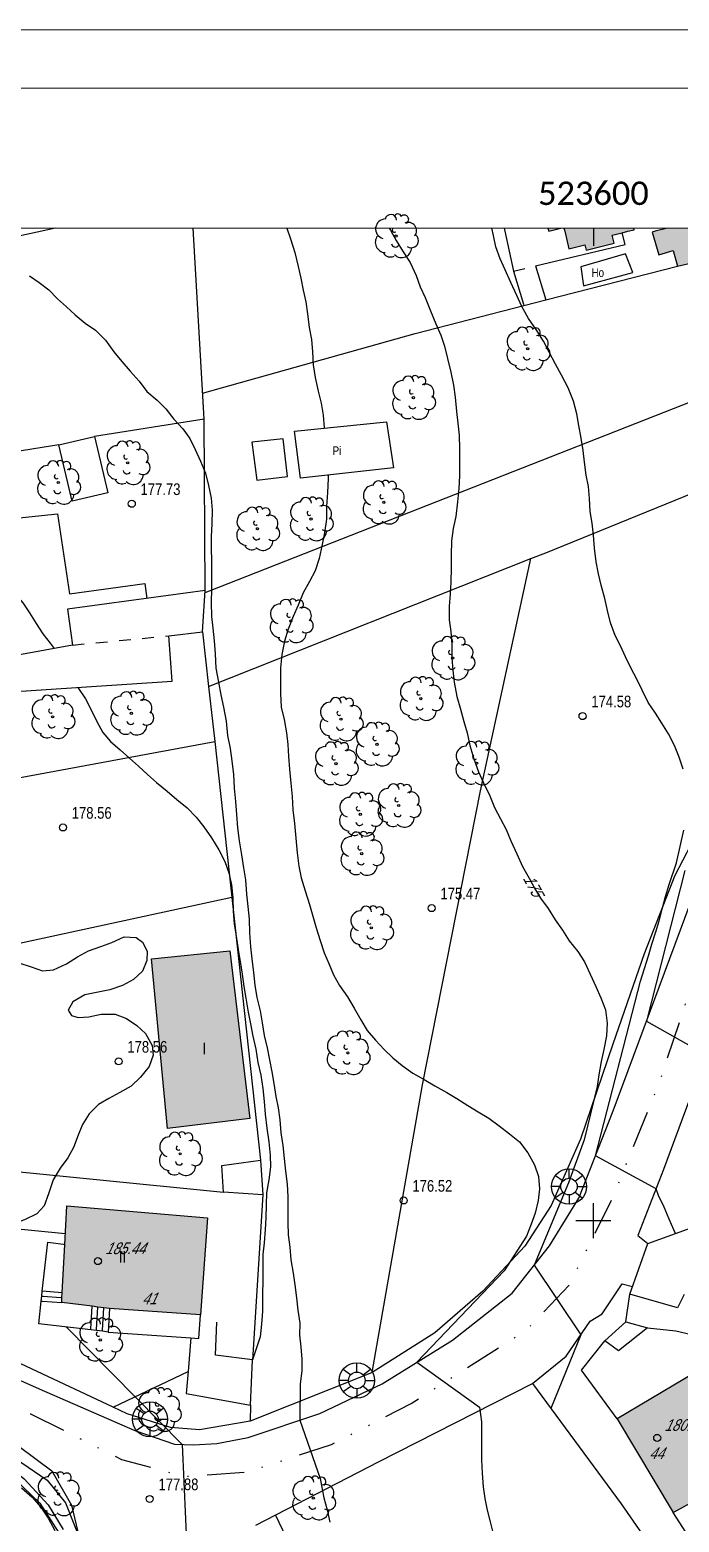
# Model space of a CAD drawing. Header units: metres. Extents: x 523239 to 523998, y 4669208 to 4669802.
# Drawn here: x 523551.7 to 523607.3, y 4669674.2 to 4669802 of the extents above; entities that cross this region are included whole.
import ezdxf
from ezdxf.enums import TextEntityAlignment as Align

# ---------------------------------------------------------------- set-up
doc = ezdxf.new("R2010")
doc.units = ezdxf.units.M
doc.header["$MEASUREMENT"] = 0
doc.linetypes.add('DISCONT', pattern=[2, 1, -1])
doc.linetypes.add('MORSE_D', pattern=[31.75, 12.7, -6.35, 0, -6.35, 0, -6.35])
for name, color, linetype in [('031006 Cota terreno', 9, 'Continuous'), ('031007 Cota edificio', 7, 'Continuous'), ('032011 Curva cada 1 m', 40, 'Continuous'), ('032015 Curva cada 5 m', 34, 'Continuous'), ('033006 Texto cota terreno', 9, 'Continuous'), ('033007 Texto cota edificio', 9, 'Continuous'), ('033015 Texto curva maestra', 42, 'Continuous'), ('042012 Estanque', 4, 'Continuous'), ('042013 Piscina', 4, 'Continuous'), ('052004 Porche Tejavana', 7, 'Continuous'), ('052016 Cobertizo', 7, 'Continuous'), ('052019 Cubierta edificio auxiliar', 9, 'DISCONT'), ('052020 Edificacion alero', 2, 'Continuous'), ('052024 Horreo', 7, 'Continuous'), ('052027 Edificacion por pie_alero', 2, 'Continuous'), ('052028 Edificacion pie nuevo', 2, 'Continuous'), ('053000 Textos varios', 7, 'Continuous'), ('053009 Texto altura edificio predominante', 7, 'Continuous'), ('063002 Texto portal', 7, 'Continuous'), ('072001 Borde aglomerado u hormigon', 7, 'Continuous'), ('072003 Camino', 7, 'Continuous'), ('072013 Escaleras', 1, 'Continuous'), ('072027 Pavimento', 9, 'Continuous'), ('082001 Valla Alambrada', 7, 'ALAMBRADA'), ('082002 Muro Tapia', 6, 'Continuous'), ('082003 Puerta', 7, 'Continuous'), ('101001 Arbol', 3, 'Continuous'), ('102002 Zona arbolada', 3, 'MASA'), ('141001 Farola baculo', 7, 'Continuous'), ('202001 Eje Calle', 254, 'MORSE_D'), ('990001 Sombreados', 7, 'Continuous'), ('990005 Dibujo general', 7, 'Continuous'), ('992007 Cuadricula', 7, 'Continuous'), ('993007 Textos cuadricula', 7, 'Continuous')]:
    doc.layers.add(name, color=color, linetype=linetype)
doc.layers.add('992006 Lineas cajetin', color=7, linetype='Continuous', lineweight=0)
doc.styles.add('Legend', font='calibri.ttf')
doc.styles.get("Standard").update_dxf_attribs({"font": 'arial.ttf'})
doc.linetypes.add('ALAMBRADA', pattern='A,3,[131,GEOGRAMA.SHX,S=0.5,R=0,X=0,Y=0],3', length=6)
doc.linetypes.add('MASA', pattern='A,0.0001,[130,GEOGRAMA.SHX,S=0.5,R=180,X=0,Y=0],-2.9', length=2.9001)

# ---------------------------------------------------------------- blocks, each defined once
blk = doc.blocks.new('COTAP')
at = {"color": 0}
blk.add_circle((0, 0), 0.3, dxfattribs=at)
blk = doc.blocks.new('FAROLAG')
at = {"color": 0}
for p, q in [((0, 0.71), (0, 1.51)), ((-0.71, 0), (-1.51, 0)), ((-1.17, 0.96), (-0.51, 0.49)), ((1.17, 0.95), (0.55, 0.45)), ((0.71, 0), (1.51, 0)), ((-1.17, -0.95), (-0.51, -0.48)), ((0, -0.71), (0, -1.51)), ((1.13, -1), (0.51, -0.49))]:
    blk.add_line(p, q, dxfattribs=at)
for radius in [1.51, 0.71]:
    blk.add_circle((0, 0), radius, dxfattribs=at)
blk = doc.blocks.new('ARBOL')
at = {"color": 0}
blk.add_circle((0, 0), 0.0939, dxfattribs=at)
for centre, radius, start, end in [((-0.9, 0.61), 0.852, 92.28, 254.58), ((-0.45, 1.37), 0.48, 359.2878, 173.6078), ((0.16, 1.55), 0.336, 23.1565, 160.4665), ((0.7, 1.41), 0.384, 301.578, 139.328), ((-0.15, 0.51), 0.192, 119.14, 310.56), ((1.05, 0.46), 0.708, 319.8556, 114.7656), ((1.31, -0.4), 0.612, 235.5275, 62.0275), ((-0.89, -0.54), 0.888, 142.64, 266.54), ((-0.06, -0.61), 0.336, 189.64, 323.88), ((0.48, -1), 0.852, 224.67, 0.24), ((-0.48, -1.08), 0.72, 213.78, 295.32)]:
    blk.add_arc(centre, radius, start, end, dxfattribs=at)

msp = doc.modelspace()

# ---------------------------------------------------------------- hatches: boundary and pattern name
at = {"layer": '990001 Sombreados', "true_color": 0xafafaf}
h = msp.add_hatch(color=253, dxfattribs=at)
h.paths.add_polyline_path([(523603.46, 4669785), (523597.48, 4669785), (523597.54, 4669784.74), (523597.9, 4669783.25), (523599.27, 4669783.58), (523599.37, 4669783.14), (523601.77, 4669783.72), (523601.6, 4669784.41), (523602.45, 4669784.62), (523602.96, 4669784.74), (523603.49, 4669784.87)], flags=0)
h.paths.add_polyline_path([(523596.11, 4669785), (523596.17, 4669784.75), (523597.22, 4669785)], flags=0)
for points in [[(523606.35, 4669785), (523605.29, 4669784.74), (523605.04, 4669784.68), (523605.59, 4669782.73), (523606.82, 4669783.09), (523607.19, 4669781.75), (523617.38, 4669784.09), (523617.2, 4669784.74), (523617.13, 4669785)], [(523563.53, 4669707.88), (523562.17, 4669722.41), (523568.87, 4669723.1), (523570.59, 4669708.73)], [(523554.73, 4669697.96), (523554.9, 4669701.26), (523566.95, 4669700.23), (523566.35, 4669691.92), (523558.57, 4669692.47), (523558.07, 4669692.53), (523557.57, 4669692.59), (523557.08, 4669692.65), (523554.47, 4669692.97), (523554.49, 4669693.4), (523554.52, 4669693.82)], [(523614.55, 4669679.46), (523613.42, 4669681.36), (523615.54, 4669683.23), (523611.44, 4669688.55), (523610.68, 4669688.14), (523602.03, 4669683.01), (523606.82, 4669674.99), (523610.38, 4669676.92)]]:
    msp.add_hatch(color=253, dxfattribs=at).paths.add_polyline_path(points, flags=0)

# ---------------------------------------------------------------- linework, layer by layer
at = {"layer": '032011 Curva cada 1 m'}
for points, elevation in [([(523573.74, 4669785), (523574.07, 4669784.09), (523574.43, 4669782.93), (523574.73, 4669781.74), (523574.96, 4669780.72), (523575.16, 4669779.71), (523575.36, 4669778.71), (523575.53, 4669777.67), (523575.67, 4669776.51), (523575.85, 4669775.46), (523575.94, 4669774.41), (523576.01, 4669773.31), (523576.18, 4669772.23), (523576.44, 4669771.04), (523576.69, 4669770.01), (523576.86, 4669769), (523576.93, 4669767.91), (523576.93, 4669767.88)], 176), ([(523607.68, 4669738.68), (523607.33, 4669739.68), (523606.94, 4669740.68), (523606.43, 4669741.69), (523605.85, 4669742.61), (523605.31, 4669743.46), (523604.69, 4669744.38), (523604.18, 4669745.42), (523603.71, 4669746.37), (523603.2, 4669747.34), (523602.74, 4669748.29), (523602.33, 4669749.24), (523601.86, 4669750.13), (523601.46, 4669751.21), (523601.2, 4669752.26), (523600.98, 4669753.29), (523600.67, 4669754.42), (523600.44, 4669755.4), (523600.24, 4669756.43), (523600.1, 4669757.6), (523600, 4669758.7), (523599.88, 4669759.73), (523599.73, 4669760.73), (523599.65, 4669761.84), (523599.57, 4669762.88), (523599.37, 4669763.86), (523599.23, 4669764.96), (523599.11, 4669765.96), (523598.96, 4669767.01), (523598.76, 4669768.11), (523598.58, 4669769.12), (523598.28, 4669770.2), (523597.84, 4669771.32), (523597.26, 4669772.43), (523596.76, 4669773.35), (523596.22, 4669774.38), (523595.73, 4669775.33), (523595.09, 4669776.34), (523594.45, 4669777.26), (523593.88, 4669778.3), (523593.44, 4669779.25), (523592.93, 4669780.37), (523592.43, 4669781.43), (523592.02, 4669782.38), (523591.65, 4669783.4), (523591.44, 4669784.38), (523591.31, 4669785)], 174), ([(523551.71, 4669780.93), (523552.55, 4669780.37), (523553.38, 4669779.73), (523554.11, 4669778.97), (523554.88, 4669778.27), (523555.62, 4669777.58), (523556.49, 4669776.87), (523557.35, 4669776.26), (523558.22, 4669775.41), (523558.92, 4669774.43), (523559.62, 4669773.59), (523560.34, 4669772.77), (523561.09, 4669771.91), (523561.77, 4669771.02), (523562.63, 4669770.28), (523563.4, 4669769.53), (523564.08, 4669768.66), (523564.84, 4669767.83), (523565.43, 4669766.99), (523565.89, 4669766.05), (523566.36, 4669765.04), (523566.77, 4669764.01), (523567.04, 4669762.96), (523567.27, 4669761.88), (523567.34, 4669760.85), (523567.32, 4669759.67), (523567.28, 4669758.6), (523567.28, 4669757.58), (523567.29, 4669756.52), (523567.31, 4669755.3), (523567.3, 4669754.11), (523567.26, 4669752.94), (523567.29, 4669751.75), (523567.4, 4669750.75), (523567.52, 4669749.67), (523567.6, 4669748.54), (523567.68, 4669747.31), (523567.89, 4669746.11), (523568.1, 4669745.03), (523568.33, 4669743.98), (523568.54, 4669742.79), (523568.67, 4669741.56), (523568.89, 4669740.45), (523569.03, 4669739.38), (523569.18, 4669738.21), (523569.25, 4669737.04), (523569.35, 4669735.9), (523569.43, 4669734.78), (523569.53, 4669733.64), (523569.67, 4669732.52), (523569.87, 4669731.33), (523570.05, 4669730.2), (523570.2, 4669729.18), (523570.29, 4669727.97), (523570.41, 4669726.89), (523570.51, 4669725.82), (523570.55, 4669724.64), (523570.63, 4669723.46), (523570.74, 4669722.41), (523570.9, 4669721.25), (523571.02, 4669720.17), (523571.19, 4669719.11), (523571.45, 4669717.96), (523571.63, 4669716.93), (523571.82, 4669715.86), (523572.07, 4669714.8), (523572.27, 4669713.76), (523572.47, 4669712.73), (523572.64, 4669711.73), (523572.8, 4669710.63), (523573, 4669709.65), (523573.14, 4669708.63), (523573.24, 4669707.5), (523573.41, 4669706.42), (523573.53, 4669705.32), (523573.63, 4669704.24), (523573.79, 4669703.11), (523573.84, 4669702.04), (523573.83, 4669700.98), (523573.82, 4669699.82), (523573.86, 4669698.77), (523574, 4669697.73), (523574.1, 4669696.62), (523574.29, 4669695.5), (523574.42, 4669694.49), (523574.57, 4669693.37), (523574.69, 4669692.32), (523574.85, 4669691.21), (523574.84, 4669690.19), (523574.95, 4669689.19), (523575.04, 4669688.13), (523575.03, 4669687.12), (523574.88, 4669686.02), (523574.86, 4669682.89), (523576.59, 4669677.91), (523576.92, 4669676.25), (523577.19, 4669675.23), (523577.43, 4669674.15)], 177), ([(523577.28, 4669763.86), (523577.3, 4669763.58), (523577.24, 4669762.37), (523577.15, 4669761.17), (523577.14, 4669760.09), (523576.97, 4669758.91), (523576.77, 4669757.9), (523576.53, 4669756.71), (523576.18, 4669755.66), (523575.7, 4669754.73), (523575.16, 4669753.78), (523574.73, 4669752.72), (523574.28, 4669751.75), (523573.86, 4669750.65), (523573.54, 4669749.63), (523573.32, 4669748.48), (523573.21, 4669747.35), (523573.2, 4669746.32), (523573.21, 4669745.15), (523573.25, 4669743.97), (523573.52, 4669742.91), (523573.73, 4669741.79), (523573.84, 4669740.78), (523573.89, 4669739.76), (523573.98, 4669738.68), (523574.08, 4669737.48), (523574.19, 4669736.32), (523574.27, 4669735.17), (523574.39, 4669734.01), (523574.51, 4669732.75), (523574.63, 4669731.51), (523574.77, 4669730.36), (523574.97, 4669729.35), (523575.33, 4669728.23), (523575.7, 4669727.06), (523575.96, 4669726.06), (523576.26, 4669725.07), (523576.59, 4669723.98), (523576.93, 4669722.93), (523577.34, 4669722.01), (523577.75, 4669721.04), (523578.27, 4669720.14), (523578.94, 4669719.16), (523579.51, 4669718.19), (523580.07, 4669717.18), (523580.64, 4669716.28), (523581.34, 4669715.46), (523582.09, 4669714.64), (523582.82, 4669713.93), (523583.62, 4669713.29), (523584.54, 4669712.62), (523585.5, 4669712.07), (523586.42, 4669711.53), (523587.44, 4669710.97), (523588.3, 4669710.46), (523589.26, 4669709.85), (523590.14, 4669709.31), (523591.03, 4669708.78), (523591.92, 4669708.12), (523592.81, 4669707.43), (523593.66, 4669706.73), (523594.39, 4669705.81), (523594.96, 4669704.78), (523595.29, 4669703.77), (523595.38, 4669702.72), (523595.27, 4669701.71), (523595.02, 4669700.63), (523594.67, 4669699.69), (523594.27, 4669698.67), (523592.35, 4669695.69), (523584.89, 4669687.86), (523590.24, 4669684.01), (523590.41, 4669682.75), (523590.42, 4669681.64), (523590.41, 4669680.56), (523590.43, 4669679.49), (523590.48, 4669678.36), (523590.57, 4669677.18), (523590.69, 4669676.18), (523590.89, 4669675.18), (523591.17, 4669674.18), (523591.42, 4669673.15)], 176), ([(523547.58, 4669759.6), (523547.65, 4669759.51), (523548.35, 4669758.61), (523548.78, 4669757.69), (523549.19, 4669756.74), (523549.58, 4669755.77), (523549.94, 4669754.73), (523550.47, 4669753.71), (523551.15, 4669752.91), (523551.72, 4669752.06), (523552.29, 4669751.14), (523552.86, 4669750.27), (523553.48, 4669749.45), (523553.81, 4669749.01)], 178), ([(523555.86, 4669745.67), (523556.52, 4669744.7), (523556.99, 4669743.75), (523557.48, 4669742.74), (523558, 4669741.82), (523558.66, 4669741.03), (523559.48, 4669740.31), (523560.28, 4669739.62), (523561.04, 4669738.91), (523561.82, 4669738.22), (523562.59, 4669737.53), (523563.5, 4669736.78), (523564.32, 4669736.07), (523565.2, 4669735.35), (523565.98, 4669734.56), (523566.65, 4669733.74), (523567.3, 4669732.78), (523567.92, 4669731.77), (523568.44, 4669730.77), (523568.79, 4669729.78), (523569.01, 4669728.75), (523569.11, 4669727.65), (523569.15, 4669726.51), (523569.25, 4669725.38), (523569.42, 4669724.36), (523569.59, 4669723.21), (523569.76, 4669722.2), (523569.91, 4669721.11), (523570.06, 4669720.05), (523570.23, 4669719.05), (523570.45, 4669717.85), (523570.65, 4669716.84), (523570.85, 4669715.8), (523571.08, 4669714.68), (523571.26, 4669713.53), (523571.51, 4669712.46), (523571.68, 4669711.32), (523571.8, 4669710.19), (523571.89, 4669709.12), (523572.04, 4669707.91), (523572.21, 4669706.75), (523572.31, 4669705.6), (523572.34, 4669704.59), (523572.2, 4669703.49), (523572.01, 4669702.37), (523571.97, 4669701.35), (523571.96, 4669700.24), (523571.9, 4669699.24), (523571.81, 4669698.1), (523571.69, 4669697.1), (523571.68, 4669695.31), (523571.66, 4669693.24), (523571.65, 4669692.24), (523571.58, 4669691.12), (523571.47, 4669690.04), (523570.8, 4669688.08)], 178), ([(523607.03, 4669698.89), (523606.89, 4669699.19), (523606.48, 4669700.11), (523606.05, 4669701.15), (523605.56, 4669702.14), (523605.36, 4669702.72), (523600.18, 4669705.55), (523604.04, 4669720.51), (523604.71, 4669722.68), (523605.01, 4669723.68), (523605.34, 4669724.72), (523605.64, 4669725.67), (523605.9, 4669726.68), (523606.16, 4669727.76), (523606.48, 4669728.8), (523607.1, 4669730.64), (523607.73, 4669733.43)], 174), ([(523607.84, 4669729.98), (523604.54, 4669717.09), (523609.65, 4669714.19)], 173), ([(523550.58, 4669699.81), (523550.53, 4669699.34), (523550.37, 4669698.33), (523550.07, 4669697.35), (523549.82, 4669696.34), (523546.85, 4669688.11), (523549.36, 4669681.72), (523553.62, 4669678.56), (523555.31, 4669675.62), (523555.96, 4669672.84), (523556.21, 4669670.06), (523555.92, 4669666.99), (523553.63, 4669660.18), (523554.23, 4669652.92), (523554.24, 4669651.79), (523554.19, 4669650.67), (523554.1, 4669649.54), (523554, 4669648.38), (523553.98, 4669648.24)], 179), ([(523554.85, 4669690.88), (523564.78, 4669680.82), (523565.21, 4669671.21), (523565.22, 4669670.01), (523565.26, 4669668.93), (523565.29, 4669667.87), (523565.35, 4669666.8), (523565.42, 4669666.16)], 178), ([(523551.04, 4669677.09), (523551.93, 4669676.29), (523552.69, 4669675.44), (523553.3, 4669674.5), (523553.89, 4669673.44)], 181)]:
    msp.add_lwpolyline(points, dxfattribs=dict(at, elevation=elevation))
at = {"layer": '032015 Curva cada 5 m'}
for points, elevation in [([(523582.52, 4669785), (523582.61, 4669784.85), (523583.12, 4669783.96), (523583.72, 4669782.97), (523584.31, 4669782.06), (523584.82, 4669780.95), (523585.16, 4669779.99), (523585.59, 4669779.07), (523586.05, 4669777.94), (523586.51, 4669776.83), (523586.92, 4669775.84), (523587.25, 4669774.89), (523587.5, 4669773.86), (523587.79, 4669772.67), (523588.03, 4669771.55), (523588.16, 4669770.54), (523588.28, 4669769.31), (523588.4, 4669768.31), (523588.5, 4669767.29), (523588.54, 4669766.1), (523588.52, 4669764.87), (523588.53, 4669763.8), (523588.47, 4669762.7), (523588.35, 4669761.57), (523588.21, 4669760.31), (523588, 4669759.27), (523587.85, 4669758.22), (523587.82, 4669757.01), (523587.83, 4669755.9), (523587.79, 4669754.69), (523587.72, 4669753.67), (523587.64, 4669752.63), (523587.66, 4669751.47), (523587.78, 4669750.45), (523587.87, 4669749.35), (523587.88, 4669748.17), (523587.95, 4669747.16), (523588.07, 4669746.11), (523588.29, 4669744.9), (523588.62, 4669743.82), (523588.91, 4669742.75), (523589.19, 4669741.77), (523589.43, 4669740.69), (523589.76, 4669739.54), (523590.15, 4669738.45), (523590.59, 4669737.5), (523591.13, 4669736.37), (523591.54, 4669735.39), (523592.03, 4669734.42), (523592.52, 4669733.5), (523592.93, 4669732.53), (523593.44, 4669731.42), (523593.93, 4669730.34), (523594.49, 4669729.34), (523594.96, 4669728.46), (523595.48, 4669727.61), (523596.12, 4669726.74), (523596.72, 4669725.76), (523597.34, 4669724.87), (523597.93, 4669723.97), (523598.66, 4669723.04), (523599.23, 4669722.15), (523599.71, 4669721.1), (523600.22, 4669720.04), (523600.64, 4669719.09), (523601.02, 4669718.06), (523601.19, 4669716.9), (523601.11, 4669715.83), (523600.88, 4669714.65), (523600.66, 4669713.63), (523600.47, 4669712.48), (523600.32, 4669711.48), (523599.2, 4669706.9), (523597.88, 4669703.24), (523594.92, 4669696.17), (523598.91, 4669690.21), (523596.35, 4669683.9)], 175), ([(523519.4, 4669702.89), (523519.3, 4669699.73), (523538.48, 4669686.53), (523540.85, 4669684.75), (523545.05, 4669682.24), (523549.06, 4669679.63), (523551.26, 4669677.88), (523553.3, 4669675.65), (523554.6, 4669673.53)], 180)]:
    msp.add_lwpolyline(points, dxfattribs=dict(at, elevation=elevation))
at = {"layer": '042012 Estanque', "flags": 128}
msp.add_lwpolyline([(523573.8, 4669763.74), (523573.43, 4669766.96), (523570.74, 4669766.67), (523571.18, 4669763.42), (523573.8, 4669763.74)], dxfattribs=at)
at = {"layer": '042013 Piscina', "flags": 128}
msp.add_lwpolyline([(523574.39, 4669767.63), (523582.29, 4669768.42), (523582.88, 4669764.49), (523574.92, 4669763.59), (523574.39, 4669767.63)], dxfattribs=at)
at = {"layer": '052004 Porche Tejavana', "flags": 128}
msp.add_lwpolyline([(523554.52, 4669693.82), (523552.81, 4669693.95), (523553.29, 4669698.15), (523554.63, 4669697.97), (523554.73, 4669697.96)], dxfattribs=at)
at = {"layer": '052016 Cobertizo', "flags": 128}
for points in [[(523592.35, 4669785), (523592.4, 4669784.74), (523593.15, 4669781.34)], [(523595.03, 4669781.78), (523602.73, 4669783.61), (523602.45, 4669784.62)], [(523593.15, 4669781.34), (523594.01, 4669778.49), (523594.05, 4669778.38)], [(523595.03, 4669781.78), (523595.92, 4669778.86)], [(523594.05, 4669778.38), (523595.92, 4669778.86)], [(523555.36, 4669761.62), (523554.22, 4669766.44), (523557.27, 4669767.16), (523558.41, 4669762.34), (523555.36, 4669761.62)], [(523548.67, 4669748.06), (523549.27, 4669745.22), (523563.94, 4669746.2), (523563.64, 4669750.09), (523566.54, 4669750.43), (523566.75, 4669753.97), (523554.97, 4669752.36), (523555.4, 4669749.3), (523548.67, 4669748.06)], [(523571.5, 4669705.18), (523571.7, 4669702.19), (523568.32, 4669702.44), (523568.18, 4669704.7), (523571.5, 4669705.18)], [(523607.76, 4669693.65), (523607.19, 4669692.52), (523603.12, 4669693.69), (523604.66, 4669698.04), (523608.05, 4669699.26), (523610.15, 4669699.3)], [(523604.62, 4669690.82), (523602.16, 4669688.83), (523600.99, 4669689.68), (523602.78, 4669691.32), (523604.62, 4669690.82)]]:
    msp.add_lwpolyline(points, dxfattribs=at)
at = {"layer": '052019 Cubierta edificio auxiliar', "flags": 128}
for points in [[(523593.15, 4669781.34), (523595.03, 4669781.78)], [(523555.4, 4669749.3), (523563.64, 4669750.09)]]:
    msp.add_lwpolyline(points, dxfattribs=at)
at = {"layer": '052020 Edificacion alero', "flags": 128}
msp.add_lwpolyline([(523563.53, 4669707.88), (523562.17, 4669722.41), (523568.87, 4669723.1), (523570.59, 4669708.73), (523563.53, 4669707.88)], dxfattribs=at)
at = {"layer": '052024 Horreo', "flags": 128}
msp.add_lwpolyline([(523602.75, 4669782.8), (523598.92, 4669781.71), (523599.15, 4669780.06), (523603.37, 4669781.2), (523602.75, 4669782.8)], dxfattribs=at)
at = {"layer": '052027 Edificacion por pie_alero', "flags": 128}
for points in [[(523596.11, 4669785), (523596.17, 4669784.75), (523597.22, 4669785)], [(523597.48, 4669785), (523597.54, 4669784.74), (523597.9, 4669783.25), (523599.27, 4669783.58), (523599.37, 4669783.14), (523601.77, 4669783.72), (523601.6, 4669784.41), (523602.45, 4669784.62), (523602.96, 4669784.74)], [(523602.96, 4669784.74), (523603.49, 4669784.87), (523603.46, 4669785)], [(523606.35, 4669785), (523605.29, 4669784.74), (523605.04, 4669784.68), (523605.59, 4669782.73), (523606.82, 4669783.09), (523607.19, 4669781.75), (523617.38, 4669784.09), (523617.2, 4669784.74)], [(523554.73, 4669697.96), (523554.9, 4669701.26), (523566.95, 4669700.23), (523566.35, 4669691.92), (523558.57, 4669692.47), (523558.07, 4669692.53), (523557.57, 4669692.59), (523557.08, 4669692.65), (523554.47, 4669692.97), (523554.49, 4669693.4), (523554.52, 4669693.82), (523554.73, 4669697.96)]]:
    msp.add_lwpolyline(points, dxfattribs=at)
at = {"layer": '052028 Edificacion pie nuevo', "flags": 128}
msp.add_lwpolyline([(523610.68, 4669688.14), (523602.03, 4669683.01), (523606.82, 4669674.99), (523610.38, 4669676.92)], dxfattribs=at)
at = {"layer": '072001 Borde aglomerado u hormigon', "flags": 128}
for points in [[(523683.32, 4669785), (523681.7, 4669781.38), (523677.92, 4669776.39), (523674.07, 4669773.54), (523668.38, 4669771.33), (523661.09, 4669769.75), (523652.18, 4669768.38), (523644.84, 4669766.92), (523638.31, 4669764.86), (523633.9, 4669761.71), (523629.55, 4669757.18), (523624.82, 4669751.25), (523623.25, 4669749.05), (523620.9, 4669744.3), (523618.87, 4669739.23), (523613.42, 4669724.38), (523606.01, 4669704.37), (523603.8, 4669698.71), (523604.66, 4669698.04)], [(523537.82, 4669692.14), (523552.54, 4669685.57), (523560.72, 4669682), (523564.14, 4669680.84), (523565.79, 4669680.79), (523567.76, 4669680.9), (523570.44, 4669681.41), (523576.58, 4669683.47), (523581.9, 4669686.01), (523587.93, 4669689.74), (523593.04, 4669693.78), (523596.23, 4669697.84), (523598.76, 4669701.91), (523601.69, 4669709.41), (523608.73, 4669728.37)]]:
    msp.add_lwpolyline(points, dxfattribs=at)
at = {"layer": '072003 Camino', "flags": 128}
msp.add_lwpolyline([(523609.76, 4669670.43), (523606.82, 4669674.99)], dxfattribs=at)
at = {"layer": '072013 Escaleras', "flags": 128}
for points in [[(523556.96, 4669690.63), (523552.5, 4669691.16), (523552.72, 4669693.1)], [(523552.72, 4669693.1), (523552.77, 4669693.53)], [(523552.72, 4669693.1), (523552.82, 4669693.09), (523554.47, 4669692.97)], [(523552.77, 4669693.53), (523552.81, 4669693.95)], [(523552.77, 4669693.53), (523552.87, 4669693.53), (523554.39, 4669693.41), (523554.49, 4669693.4)], [(523556.96, 4669690.63), (523556.96, 4669690.73), (523557.08, 4669692.65)], [(523557.46, 4669690.57), (523557.46, 4669690.67), (523557.57, 4669692.59)], [(523557.95, 4669690.51), (523557.96, 4669690.61), (523558.07, 4669692.53)], [(523557.46, 4669690.57), (523556.96, 4669690.63)], [(523557.95, 4669690.51), (523557.46, 4669690.57)], [(523558.45, 4669690.45), (523557.95, 4669690.51)]]:
    msp.add_lwpolyline(points, dxfattribs=at)
at = {"layer": '072027 Pavimento', "flags": 128}
for points in [[(523547.54, 4669759.86), (523554.11, 4669760.53), (523555.14, 4669753.69), (523561.58, 4669754.57), (523561.77, 4669753.29)], [(523545.21, 4669699.82), (523554.78, 4669698.89)], [(523505.74, 4669697.46), (523506.08, 4669698.35), (523517.94, 4669694.69), (523528.67, 4669690.67), (523536.24, 4669687.69), (523541.85, 4669684.78), (523547.32, 4669681.78), (523553.22, 4669677.75), (523554.8, 4669675.82), (523556.21, 4669672.21), (523557.04, 4669669.13), (523556.99, 4669667.74), (523556.76, 4669666.73), (523552.94, 4669658.73), (523551.1, 4669655.36), (523549.43, 4669652.9), (523547.19, 4669650.18), (523544.4, 4669647.19), (523542.9, 4669646.26), (523541.91, 4669645.95), (523540.01, 4669645.45)], [(523594.78, 4669686.03), (523597.67, 4669688.39), (523599.71, 4669691.39), (523600.75, 4669692), (523602.47, 4669694.58), (523603.35, 4669694.35)]]:
    msp.add_lwpolyline(points, dxfattribs=at)
at = {"layer": '082001 Valla Alambrada', "flags": 128}
for points in [[(523553.93, 4669785), (523529.17, 4669779.61)], [(523595.92, 4669778.86), (523607.19, 4669781.75)], [(523566.53, 4669770.88), (523584.74, 4669775.99), (523594.05, 4669778.38)], [(523566.74, 4669753.79), (523567.13, 4669753.95), (523617.39, 4669773.69), (523620.28, 4669775.7)], [(523620.28, 4669775.7), (523620.58, 4669768.16), (523619.72, 4669763.82), (523617.94, 4669757.25), (523616.6, 4669751.36), (523614.74, 4669746), (523611.14, 4669737.56), (523606.96, 4669729.57), (523604.35, 4669722.84), (523601.65, 4669715.11), (523598.89, 4669706.97), (523596.39, 4669701.28), (523594.12, 4669697.8), (523590.52, 4669693.96), (523586.41, 4669690.37), (523581.04, 4669686.99)], [(523566.75, 4669753.97), (523566.66, 4669768.64), (523557.27, 4669767.16)], [(523594.65, 4669756.71), (523595.92, 4669757.21), (523620.38, 4669767.16)], [(523554.22, 4669766.44), (523530.01, 4669762.58)], [(523567.05, 4669745.76), (523594.65, 4669756.71)], [(523581.04, 4669686.99), (523585.36, 4669711.62), (523590.34, 4669736.8), (523594.65, 4669756.71)], [(523566.54, 4669750.43), (523567.05, 4669745.76)], [(523567.05, 4669745.76), (523567.57, 4669741.04)], [(523550, 4669737.78), (523567.57, 4669741.04)], [(523567.57, 4669741.04), (523571.5, 4669705.18)], [(523569.03, 4669727.67), (523545.03, 4669722.48)], [(523571.7, 4669702.19), (523570.8, 4669688.08)], [(523515.55, 4669694.24), (523524.36, 4669690.55), (523532.68, 4669687.05), (523539.71, 4669684.07), (523544.82, 4669681.45), (523549.7, 4669678.56), (523552.59, 4669675.78), (523554.48, 4669672.85), (523554.96, 4669670.1), (523554.47, 4669667.42), (523549.06, 4669656.05), (523546.21, 4669657.46)], [(523581.04, 4669686.99), (523581, 4669686.96), (523570.62, 4669682.8)], [(523571.09, 4669673.91), (523581.59, 4669679.32), (523594.78, 4669686.03), (523602.39, 4669675.72), (523614.4, 4669658.36), (523627.34, 4669643.2)], [(523572.77, 4669674.77), (523573.65, 4669672.89), (523573.86, 4669658), (523581.56, 4669656.1), (523581.22, 4669652.69)]]:
    msp.add_lwpolyline(points, dxfattribs=at)
at = {"layer": '082002 Muro Tapia', "flags": 128}
for points in [[(523566.66, 4669768.64), (523565.74, 4669785)], [(523545.6, 4669695.81), (523544.78, 4669697.15), (523545.98, 4669704.67), (523568.32, 4669702.44)], [(523558.88, 4669684.01), (523544.42, 4669690.77)], [(523570.63, 4669684.19), (523570.8, 4669688.08), (523567.63, 4669688.48), (523567.74, 4669691.29)], [(523604.62, 4669690.82), (523607.06, 4669690.54), (523608.4, 4669690.25), (523609.5, 4669689.9), (523610.45, 4669688.69)], [(523565.54, 4669689.94), (523565.29, 4669687.07)], [(523558.88, 4669684.01), (523565.29, 4669687.07)], [(523565.29, 4669687.07), (523565.12, 4669685.17), (523570.63, 4669684.19)], [(523602.03, 4669683.01), (523598.98, 4669687.18)], [(523570.63, 4669684.19), (523570.62, 4669682.8), (523566.28, 4669682.06), (523563.78, 4669682.27), (523560.08, 4669683.45), (523558.88, 4669684.01)]]:
    msp.add_lwpolyline(points, dxfattribs=at)
at = {"layer": '082003 Puerta', "flags": 128}
for points in [[(523602.78, 4669691.32), (523603.12, 4669693.69)], [(523598.98, 4669687.18), (523600.99, 4669689.68)]]:
    msp.add_lwpolyline(points, dxfattribs=at)
at = {"layer": '102002 Zona arbolada', "flags": 128}
msp.add_lwpolyline([(523549.55, 4669722.39), (523550.81, 4669722.07), (523551.85, 4669721.72), (523552.82, 4669721.4), (523553.76, 4669721.47), (523554.89, 4669722), (523555.82, 4669722.59), (523556.75, 4669723.11), (523557.82, 4669723.47), (523558.75, 4669723.83), (523559.82, 4669724.29), (523560.85, 4669724.26), (523561.4, 4669723.85), (523561.79, 4669723.07), (523561.77, 4669722.27), (523561.38, 4669721.36), (523560.61, 4669720.64), (523559.68, 4669720.12), (523558.58, 4669719.76), (523557.45, 4669719.53), (523556.45, 4669719.33), (523555.42, 4669718.74), (523555.01, 4669718.02), (523555.3, 4669717.57), (523555.88, 4669717.38), (523556.79, 4669717.45), (523557.85, 4669717.69), (523559.05, 4669717.69), (523560.02, 4669717.31), (523560.9, 4669716.7), (523561.64, 4669716.03), (523562.23, 4669715), (523562.3, 4669714.16), (523561.95, 4669713.19), (523561.21, 4669712.28), (523560.41, 4669711.5), (523559.45, 4669710.98), (523558.51, 4669710.45), (523557.61, 4669709.93), (523556.81, 4669709.15), (523556.26, 4669708.24), (523555.88, 4669707.3), (523555.47, 4669706.27), (523554.99, 4669705.36), (523554.35, 4669704.48), (523553.74, 4669703.48), (523553.33, 4669702.28), (523552.98, 4669701.27), (523552.34, 4669700.56), (523551.27, 4669700.07), (523550.58, 4669699.81), (523550.18, 4669699.67), (523549.05, 4669699.6), (523547.78, 4669699.85), (523546.81, 4669700.3), (523546.13, 4669701.01), (523545.67, 4669702.04), (523545.66, 4669703.01), (523545.82, 4669704.17), (523545.97, 4669705.27), (523546.06, 4669706.3), (523546.12, 4669707.31), (523546.12, 4669708.31), (523546.11, 4669709.41), (523546.23, 4669710.6), (523546.35, 4669711.61), (523546.35, 4669712.8), (523545.92, 4669713.87), (523545.11, 4669714.8), (523544.17, 4669715.31), (523543.1, 4669715.69), (523542.45, 4669716.4), (523542.35, 4669717.01), (523542.57, 4669718.01), (523543.14, 4669718.99), (523543.59, 4669719.89), (523547.52, 4669721.54), (523549.55, 4669722.39)], dxfattribs=at)
at = {"layer": '202001 Eje Calle', "ltscale": 0.25, "flags": 128}
msp.add_lwpolyline([(523483.22, 4669707.49), (523484.65, 4669707.7), (523490.7, 4669707.6), (523497.72, 4669705.36), (523527.35, 4669694.53), (523536.91, 4669690.52), (523551.8, 4669683.44), (523559.6, 4669679.54), (523564.97, 4669678.07), (523570.34, 4669678.46), (523577.56, 4669680.81), (523584.39, 4669684.32), (523594.3, 4669690.65), (523597.91, 4669694.45), (523601.71, 4669702.07), (523605.62, 4669711.73), (523608.64, 4669720.81), (523615.55, 4669737.64), (523619.36, 4669746.33), (523623.71, 4669754.78), (523630.06, 4669762.78), (523636.2, 4669767.56), (523640.89, 4669769.32), (523648.69, 4669770.79), (523655.13, 4669771.76)], dxfattribs=at)
at = {"layer": '990005 Dibujo general', "flags": 128}
msp.add_lwpolyline([(523558.57, 4669692.47), (523558.45, 4669690.45), (523565.54, 4669689.94), (523566.2, 4669689.89), (523566.35, 4669691.92)], dxfattribs=at)
at = {"layer": '992006 Lineas cajetin'}
for points in [[(523238.55, 4669802), (523997.55, 4669802), (523997.55, 4669208), (523238.55, 4669208)], [(523257.54, 4669797), (523992.55, 4669797), (523992.55, 4669275.32), (523257.54, 4669275.32)]]:
    msp.add_lwpolyline(points, close=True, dxfattribs=at)
msp.add_lwpolyline([(523275, 4669785), (523975, 4669785)], dxfattribs=at)
at = {"layer": '992007 Cuadricula'}
for points in [[(523600, 4669785), (523600, 4669783.5)], [(523600, 4669698.5), (523600, 4669701.5)], [(523598.5, 4669700), (523601.5, 4669700)]]:
    msp.add_lwpolyline(points, dxfattribs=at)

# ---------------------------------------------------------------- block references
at = {"layer": '031006 Cota terreno'}
for p in [(523560.47, 4669761.4, 177.73), (523599.07, 4669743.21, 174.58), (523554.58, 4669733.67, 178.56), (523586.15, 4669726.76, 175.47), (523559.34, 4669713.63, 178.56), (523583.75, 4669701.72, 176.52), (523562.01, 4669676.15, 177.88)]:
    msp.add_blockref('COTAP', p, dxfattribs=at)
at = {"layer": '031007 Cota edificio'}
for p in [(523557.57, 4669696.52, 185.44), (523605.46, 4669681.38, 180.69)]:
    msp.add_blockref('COTAP', p, dxfattribs=at)
at = {"layer": '101001 Arbol'}
for p in [(523583.1, 4669784.34), (523594.37, 4669774.68), (523584.58, 4669770.49), (523560.12, 4669764.91), (523554.18, 4669763.22), (523582.05, 4669761.52), (523575.82, 4669760.09), (523571.23, 4669759.26), (523574.09, 4669751.36), (523587.94, 4669748.18), (523585.22, 4669744.7), (523560.44, 4669743.45), (523553.69, 4669743.15), (523578.38, 4669742.95), (523581.46, 4669740.8), (523577.95, 4669739.14), (523590, 4669739.18), (523580.04, 4669734.79), (523583.33, 4669735.55), (523580.16, 4669731.43), (523580.98, 4669725.07), (523578.97, 4669714.36), (523564.61, 4669705.71), (523557.77, 4669689.77), (523562.81, 4669683.79), (523554.2, 4669676.57), (523576.02, 4669676.22)]:
    msp.add_blockref('ARBOL', p, dxfattribs=at)
at = {"layer": '141001 Farola baculo'}
for p in [(523597.91, 4669702.91), (523579.74, 4669686.3), (523562.03, 4669682.97)]:
    msp.add_blockref('FAROLAG', p, dxfattribs=at)

# ---------------------------------------------------------------- texts
at = {"layer": '033006 Texto cota terreno', "width": 0.8}
for s, p in [('177.73', (523561.22, 4669762.15, 177.73)), ('174.58', (523599.82, 4669743.96, 174.58)), ('178.56', (523555.33, 4669734.42, 178.56)), ('175.47', (523586.9, 4669727.51, 175.47)), ('178.56', (523560.09, 4669714.38, 178.56)), ('176.52', (523584.5, 4669702.47, 176.52)), ('177.88', (523562.76, 4669676.9, 177.88))]:
    msp.add_text(s, height=1, dxfattribs=at).set_placement(p)
at = {"layer": '033007 Texto cota edificio', "oblique": 25, "width": 0.8}
for s, p in [('185.44', (523558.17, 4669697.12, 185.44)), ('180.69', (523606.06, 4669681.98, 180.69))]:
    msp.add_text(s, height=1, dxfattribs=at).set_placement(p)
at = {"layer": '033015 Texto curva maestra', "oblique": 25, "width": 0.8}
msp.add_text('175', height=1, rotation=298.1, dxfattribs=at).set_placement((523594.82, 4669728.73, 175), align=Align.MIDDLE_CENTER)
at = {"layer": '053000 Textos varios', "width": 0.8}
for s, p in [('Ho', (523599.84, 4669780.83)), ('Pi', (523577.67, 4669765.57))]:
    msp.add_text(s, height=0.75, dxfattribs=at).set_placement(p)
at = {"layer": '053009 Texto altura edificio predominante', "width": 0.8}
msp.add_text('I', height=1, dxfattribs=at).set_placement((523566.52, 4669714.23))
msp.add_text('II', height=1, rotation=359.99, dxfattribs=at).set_placement((523559.37, 4669696.4))
at = {"layer": '063002 Texto portal', "oblique": 25, "width": 0.8}
for s, p in [('41', (523561.33, 4669692.82)), ('44', (523604.75, 4669679.57))]:
    msp.add_text(s, height=1, dxfattribs=at).set_placement(p)
at = {"layer": '993007 Textos cuadricula', "style": 'Legend'}
msp.add_text('523600', height=2, dxfattribs=at).set_placement((523600, 4669787), align=Align.CENTER)

doc.saveas('drawing.dxf')
